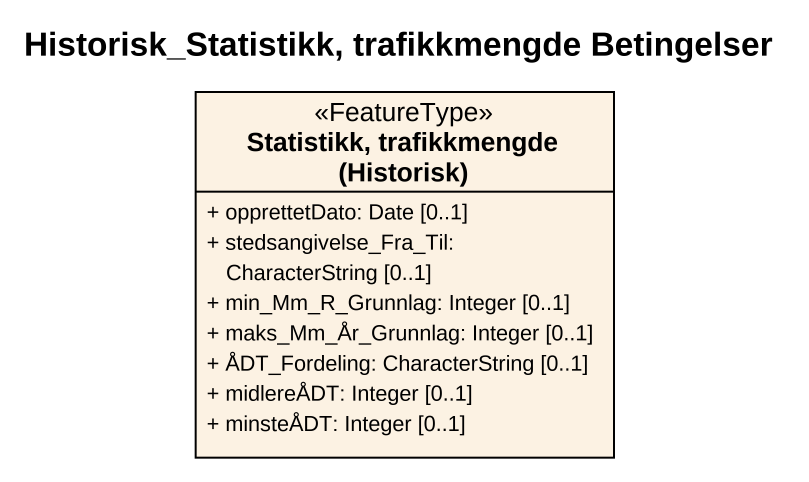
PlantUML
@startuml
title Historisk_Statistikk, trafikkmengde Betingelser
hide circle
hide empty members
skinparam classAttributeIconSize 0
class "Statistikk, trafikkmengde (Historisk)" as Statistikk_trafikkmengde <<FeatureType>> {
  + opprettetDato: Date [0..1]
  + stedsangivelse_Fra_Til: CharacterString [0..1]
  + min_Mm_R_Grunnlag: Integer [0..1]
  + maks_Mm_År_Grunnlag: Integer [0..1]
  + ÅDT_Fordeling: CharacterString [0..1]
  + midlereÅDT: Integer [0..1]
  + minsteÅDT: Integer [0..1]
}
@enduml
